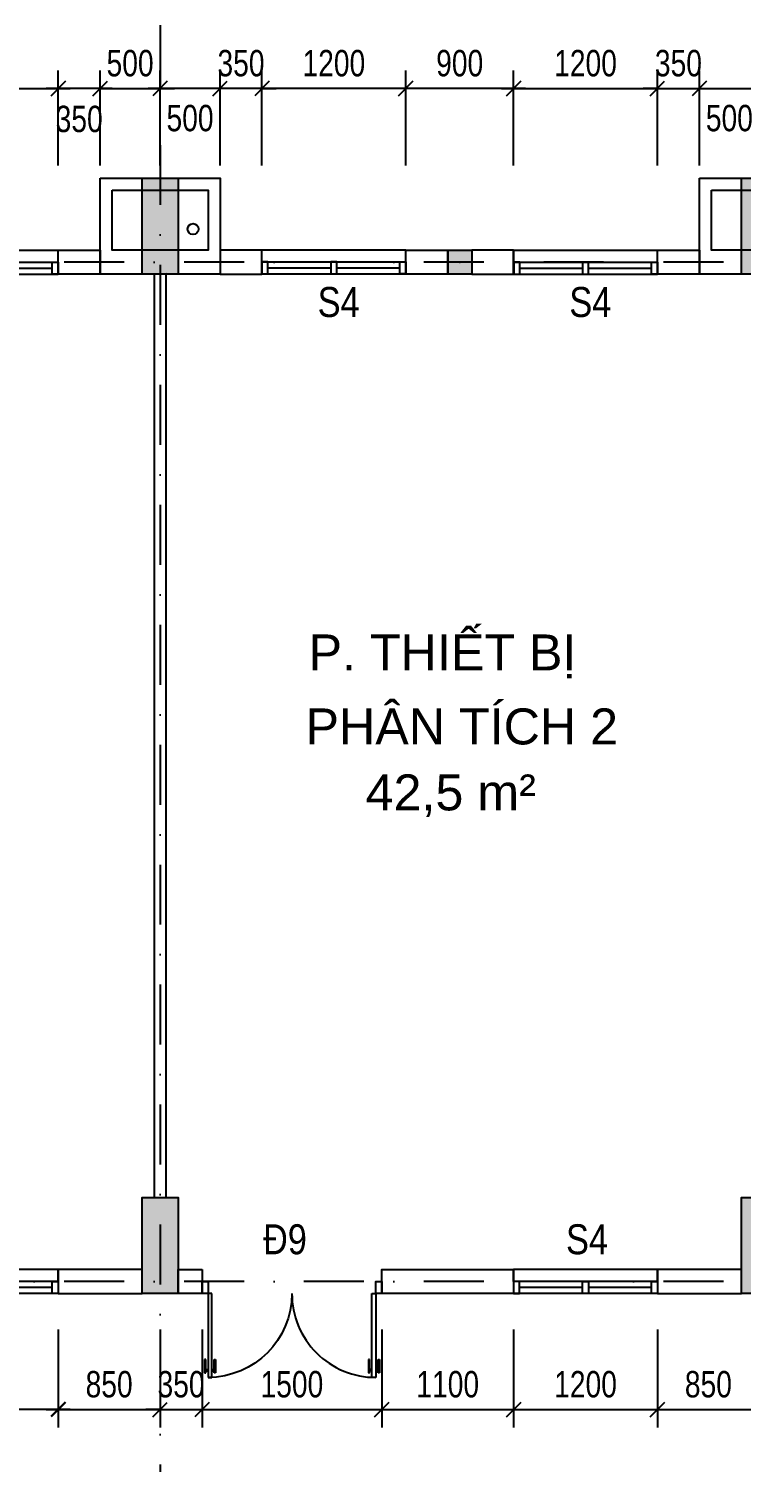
# Model space of a CAD drawing. Header units: millimetres. Extents: x -9574 to 115615, y -25569 to 161230.
# Drawn here: x 44563 to 50510, y 9992 to 21946 of the extents above; entities that cross this region are included whole.
import ezdxf

# ---------------------------------------------------------------- set-up
doc = ezdxf.new("R2010")
doc.units = ezdxf.units.MM
doc.linetypes.add('luoi  H3$0$DASHDOT2', pattern=[0.5, 0.25, -0.125, 0, -0.125])
for name, color, linetype in [('cot TT T1$0$COT1', 7, 'Continuous'), ('CUA3', 3, 'Continuous'), ('cuaTT T1$0$TEXTcuaT1', 2, 'Continuous'), ('dimTT T1$0$HATCH', 8, 'Continuous'), ('dimTT T1$0$KICHTHUOC', 2, 'Continuous'), ('GAIN TT 1$0$TUONG6', 6, 'Continuous'), ('luoi  H3$0$truc 3', 8, 'Continuous'), ('text T1$0$textH3', 4, 'Continuous'), ('TT T1$0$03', 4, 'Continuous'), ('TT T1$0$COTPHU7', 7, 'Continuous'), ('TT T1$0$CUA3', 3, 'Continuous'), ('TT T1$0$DODOC2', 7, 'Continuous'), ('TT T1$0$TUONG6', 6, 'Continuous')]:
    doc.layers.add(name, color=color, linetype=linetype)
doc.styles.add('cuaTT T1$0$VNI-Helve-Condense', font='vhelvcn_0.ttf')
doc.styles.add('dimTT T1$1$VSIMPLEX.SHX', font='VSIMPLEX.SHX', dxfattribs={"width": 0.8})
doc.styles.add('text T1$0$VNI-HELVE', font='vhelven_0.ttf')
doc.dimstyles.new('dimTT T1$1$1-100', dxfattribs={"dimscale": 0, "dimtxt": 220, "dimasz": 120, "dimexe": 150, "dimexo": 300, "dimgap": 100, "dimtad": 1, "dimdec": 0, "dimzin": 0, "dimdsep": 46, "dimtxsty": 'dimTT T1$1$VSIMPLEX.SHX', "dimblk1": 'dimTT T1$1$_OBLIQUE', "dimblk2": 'dimTT T1$1$_OBLIQUE', "dimsah": 1, "dimcen": 0, "dimdle": 100, "dimclrd": 2, "dimclre": 2, "dimclrt": 4, "dimadec": 0, "dimazin": 0, "dimtfac": 1, "dimtdec": 0, "dimtix": 1, "dimtmove": 2, "dimatfit": 3, "dimfxl": 0, "dimtolj": 1, "dimtzin": 0, "dimlwd": -1, "dimlwe": -1, "dimarcsym": 0})

# ---------------------------------------------------------------- blocks, each defined once
blk = doc.blocks.new('luoi  H3')
at = {"layer": 'luoi  H3$0$truc 3', "linetype": 'luoi  H3$0$DASHDOT2', "ltscale": 2000}
for p, q in [((45660, 23976.2), (45660, -1379.3)), ((67362.8, 20000), (-994.8, 20000)), ((67362.8, 11500), (-994.8, 11500))]:
    blk.add_line(p, q, dxfattribs=at)
blk = doc.blocks.new('TT T1$0$CUA 1200')
at = {"layer": 'TT T1$0$CUA3'}
for p, q in [((230027, 244954), (228827, 244954)), ((230027, 244854), (230027, 244954)), ((230027, 244854), (228827, 244854)), ((230027, 244754), (228827, 244754)), ((229402, 244804), (228877, 244804)), ((229977, 244804), (229452, 244804))]:
    blk.add_line(p, q, dxfattribs=at)
blk.add_lwpolyline([(228827, 244854), (228827, 244954)], dxfattribs=at)
for points in [[(228827, 244754), (228877, 244754), (228877, 244854), (228827, 244854)], [(229452, 244754), (229402, 244754), (229402, 244854), (229452, 244854)], [(230027, 244754), (229977, 244754), (229977, 244854), (230027, 244854)]]:
    blk.add_lwpolyline(points, close=True, dxfattribs=at)
blk = doc.blocks.new('TT T1$0$D1500')
at = {"linetype": 'Continuous'}
for p, q in [((-700, -50), (-700, -82)), ((0, -50), (-700, -50)), ((-700, -82), (0, -82)), ((-550, -20), (-663, -20)), ((-663, -20), (-663, -31)), ((-663, -31), (-550, -31)), ((-663, -102), (-550, -102)), ((-663, -112), (-663, -102)), ((-550, -112), (-663, -112)), ((-645, -31), (-645, -50)), ((-645, -82), (-645, -102)), ((-634, -31), (-634, -50)), ((-634, -82), (-634, -102)), ((-550, -31), (-550, -20)), ((-550, -102), (-550, -112)), ((-700, -1418), (0, -1418)), ((-700, -1450), (-700, -1418)), ((-550, -1388), (-663, -1388)), ((-663, -1388), (-663, -1398)), ((-663, -1398), (-550, -1398)), ((-645, -1418), (-645, -1398)), ((-634, -1418), (-634, -1398)), ((-550, -1398), (-550, -1388)), ((0, -1450), (-700, -1450)), ((-663, -1469), (-550, -1469)), ((-663, -1480), (-663, -1469)), ((-550, -1480), (-663, -1480)), ((-645, -1469), (-645, -1450)), ((-634, -1469), (-634, -1450)), ((-550, -1469), (-550, -1480))]:
    blk.add_line(p, q, dxfattribs=at)
at = {"color": 4, "linetype": 'Continuous'}
for p, q in [((0, -82), (0, -50)), ((0, -1418), (0, -1450))]:
    blk.add_line(p, q, dxfattribs=at)
at = {"ltscale": 2}
for points in [[(0, -50), (100, -50), (100, 0), (0, 0)], [(0, -1500), (100, -1500), (100, -1450), (0, -1450)]]:
    blk.add_lwpolyline(points, close=True, dxfattribs=at)
at = {"linetype": 'Continuous', "extrusion": (0, 0, -1)}
blk.add_ellipse((0, -50), major_axis=(495, 495), ratio=1, start_param=2.356194, end_param=3.926991, dxfattribs=at)
at = {"linetype": 'Continuous'}
blk.add_ellipse((0, -1450), major_axis=(-495, 495), ratio=1, start_param=-0.785398, end_param=0.785398, dxfattribs=at)
blk = doc.blocks.new('TT T1$0$Cotvuong')
blk.add_hatch(color=256).paths.add_polyline_path([(50, 50), (-50, 50), (-50, -50), (50, -50)])
blk.add_lwpolyline([(-50, -50), (50, -50), (50, 50), (-50, 50)], close=True)
blk.add_point((0, 0))
blk = doc.blocks.new('TT T1')
at = {"layer": 'TT T1$0$DODOC2', "ltscale": 2}
blk.add_circle((45935, 20275.2), 45, dxfattribs=at)
at = {"layer": 'TT T1$0$TUONG6'}
for points in [[(45160, 19900), (44810, 19900), (44810, 20100), (45160, 20100)], [(46160, 19900.2), (46510, 19900.2), (46510, 20100.2), (46160, 20100.2)], [(46160, 19900.2), (46510, 19900.2), (46510, 20100.2), (46160, 20100.2)], [(47710, 20100.2), (48060, 20100.2), (48060, 19900.2), (47710, 19900.2)], [(47710, 20100.2), (48060, 20100.2), (48060, 19900.2), (47710, 19900.2)], [(48610, 20100), (48260, 20100), (48260, 19900), (48610, 19900)], [(50160, 19900), (49810, 19900), (49810, 20100), (50160, 20100)], [(45610, 19900.2), (45610, 12200.6), (45710, 12200.6), (45710, 19900.6)], [(45510, 11600), (44810, 11600), (44810, 11400), (45510, 11400)], [(46010, 11600), (46010, 11400), (45810, 11400), (45810, 11600)], [(48610, 11400), (47510, 11400), (47510, 11600), (48610, 11600)], [(50510, 11600), (49810, 11600), (49810, 11400), (50510, 11400)]]:
    blk.add_lwpolyline(points, close=True, dxfattribs=at)
at = {"layer": 'TT T1$0$03', "xscale": -1}
for p in [(273637.4, -224853.6), (276537.4, -224853.4), (278637.4, -224853.6)]:
    blk.add_blockref('TT T1$0$CUA 1200', p, dxfattribs=at)
at = {"layer": 'TT T1$0$03'}
for p in [(-185217.4, -233353.6), (-180217.4, -233353.6)]:
    blk.add_blockref('TT T1$0$CUA 1200', p, dxfattribs=at)
at = {"layer": 'TT T1$0$COTPHU7', "ltscale": 2, "xscale": -2, "yscale": 2}
blk.add_blockref('TT T1$0$Cotvuong', (48160, 20000), dxfattribs=at)
at = {"layer": 'TT T1$0$CUA3', "xscale": -1, "rotation": 270}
blk.add_blockref('TT T1$0$D1500', (47510, 11400), dxfattribs=at)
blk = doc.blocks.new('text T1')
at = {"layer": 'text T1$0$textH3', "style": 'text T1$0$VNI-HELVE'}
for s, p in [('P. THIEÁT BÒ ', (46899, 16595)), (' PHAÂN TÍCH 2', (46757, 15978)), ('42,5 m²', (47375, 15428))]:
    blk.add_text(s, height=300, dxfattribs=at).set_placement(p)
blk = doc.blocks.new('GAIN TT 1')
at = {"layer": 'GAIN TT 1$0$TUONG6'}
for points in [[(45160, 20700.4), (46160, 20700.4), (46160, 19900.4), (45160, 19900.4)], [(50160, 20700.4), (51160, 20700.4), (51160, 19900.4), (50160, 19900.4)], [(45260, 20600.4), (46060, 20600.4), (46060, 20100.4), (45260, 20100.4)], [(50260, 20600.4), (51060, 20600.4), (51060, 20100.4), (50260, 20100.4)]]:
    blk.add_lwpolyline(points, close=True, dxfattribs=at)
blk = doc.blocks.new('cot TT T1$0$COTRET')
at = {"layer": 'cot TT T1$0$COT1'}
for points in [[(14950, 0), (15250, 0), (15250, 800), (14950, 800)], [(19950, 0), (20250, 0), (20250, 800), (19950, 800)], [(14950, -8500), (15250, -8500), (15250, -7700), (14950, -7700)], [(19950, -8500), (20250, -8500), (20250, -7700), (19950, -7700)]]:
    blk.add_hatch(color=256, dxfattribs=at).paths.add_polyline_path(points)
for points in [[(14950, 0), (15250, 0), (15250, 800), (14950, 800)], [(19950, 0), (20250, 0), (20250, 800), (19950, 800)], [(14950, -8500), (15250, -8500), (15250, -7700), (14950, -7700)], [(19950, -8500), (20250, -8500), (20250, -7700), (19950, -7700)]]:
    blk.add_lwpolyline(points, close=True, dxfattribs=at)
blk = doc.blocks.new('cot TT T1')
at = {"layer": 'cot TT T1$0$COT1', "ltscale": 2, "extrusion": (0, 0, -1), "zscale": -1}
blk.add_blockref('cot TT T1$0$COTRET', (-65760, 19900), dxfattribs=at)
blk = doc.blocks.new('dimTT T1$1$_OBLIQUE')
at = {"color": 0, "linetype": 'ByBlock'}
blk.add_line((-0.5, -0.5), (0.5, 0.5), dxfattribs=at)
blk = doc.blocks.new('*D2173')
at = {"layer": 'DEFPOINTS', "color": 0, "ltscale": 2}
for p in [(50660, 21447), (50160, 20505), (50660, 20505)]:
    blk.add_point(p, dxfattribs=at)
at = {"layer": 'dimTT T1$0$KICHTHUOC', "color": 2, "ltscale": 2}
for p, q in [((50160, 20805), (50160, 21597)), ((50660, 20805), (50660, 21597)), ((50060, 21447), (50760, 21447))]:
    blk.add_line(p, q, dxfattribs=at)
at = {"layer": 'dimTT T1$0$KICHTHUOC', "color": 2, "ltscale": 2, "xscale": 120, "yscale": 120, "zscale": 120, "rotation": 180}
blk.add_blockref('dimTT T1$1$_OBLIQUE', (50160, 21447), dxfattribs=at)
at = {"layer": 'dimTT T1$0$KICHTHUOC', "color": 2, "ltscale": 2, "xscale": 120, "yscale": 120, "zscale": 120}
blk.add_blockref('dimTT T1$1$_OBLIQUE', (50660, 21447), dxfattribs=at)
at = {"layer": 'dimTT T1$0$KICHTHUOC', "color": 4, "ltscale": 2, "insert": (50410, 21199), "char_height": 220, "attachment_point": 5, "style": 'dimTT T1$1$VSIMPLEX.SHX'}
blk.add_mtext('\\A1;500', dxfattribs=at)
blk = doc.blocks.new('*D2174')
at = {"layer": 'DEFPOINTS', "color": 0, "ltscale": 2}
for p in [(50160, 21447), (49810, 20505), (50160, 20505)]:
    blk.add_point(p, dxfattribs=at)
at = {"layer": 'dimTT T1$0$KICHTHUOC', "color": 2, "ltscale": 2}
for p, q in [((49810, 20805), (49810, 21597)), ((50160, 20805), (50160, 21597)), ((49810, 21447), (49690, 21447)), ((49810, 21447), (50160, 21447)), ((50160, 21447), (50280, 21447))]:
    blk.add_line(p, q, dxfattribs=at)
at = {"layer": 'dimTT T1$0$KICHTHUOC', "color": 2, "ltscale": 2, "xscale": 120, "yscale": 120, "zscale": 120}
blk.add_blockref('dimTT T1$1$_OBLIQUE', (49810, 21447), dxfattribs=at)
at = {"layer": 'dimTT T1$0$KICHTHUOC', "color": 2, "ltscale": 2, "xscale": 120, "yscale": 120, "zscale": 120, "rotation": 180}
blk.add_blockref('dimTT T1$1$_OBLIQUE', (50160, 21447), dxfattribs=at)
at = {"layer": 'dimTT T1$0$KICHTHUOC', "color": 4, "ltscale": 2, "insert": (49985, 21657), "char_height": 220, "attachment_point": 5, "style": 'dimTT T1$1$VSIMPLEX.SHX'}
blk.add_mtext('\\A1;350', dxfattribs=at)
blk = doc.blocks.new('*D2176')
at = {"layer": 'DEFPOINTS', "color": 0, "ltscale": 2}
for p in [(45660, 21447), (45660, 20505), (46160, 20505)]:
    blk.add_point(p, dxfattribs=at)
at = {"layer": 'dimTT T1$0$KICHTHUOC', "color": 2, "ltscale": 2}
for p, q in [((45660, 20805), (45660, 21597)), ((46160, 20805), (46160, 21597)), ((46260, 21447), (45560, 21447))]:
    blk.add_line(p, q, dxfattribs=at)
at = {"layer": 'dimTT T1$0$KICHTHUOC', "color": 2, "ltscale": 2, "xscale": 120, "yscale": 120, "zscale": 120, "rotation": 180}
blk.add_blockref('dimTT T1$1$_OBLIQUE', (45660, 21447), dxfattribs=at)
at = {"layer": 'dimTT T1$0$KICHTHUOC', "color": 2, "ltscale": 2, "xscale": 120, "yscale": 120, "zscale": 120}
blk.add_blockref('dimTT T1$1$_OBLIQUE', (46160, 21447), dxfattribs=at)
at = {"layer": 'dimTT T1$0$KICHTHUOC', "color": 4, "ltscale": 2, "insert": (45910, 21199), "char_height": 220, "attachment_point": 5, "style": 'dimTT T1$1$VSIMPLEX.SHX'}
blk.add_mtext('\\A1;500', dxfattribs=at)
blk = doc.blocks.new('*D2177')
at = {"layer": 'DEFPOINTS', "color": 0, "ltscale": 2}
for p in [(45660, 21447), (45160, 20505), (45660, 20505)]:
    blk.add_point(p, dxfattribs=at)
at = {"layer": 'dimTT T1$0$KICHTHUOC', "color": 2, "ltscale": 2}
for p, q in [((45160, 20805), (45160, 21597)), ((45660, 20805), (45660, 21597)), ((45160, 21447), (45040, 21447)), ((45160, 21447), (45660, 21447)), ((45660, 21447), (45780, 21447))]:
    blk.add_line(p, q, dxfattribs=at)
at = {"layer": 'dimTT T1$0$KICHTHUOC', "color": 2, "ltscale": 2, "xscale": 120, "yscale": 120, "zscale": 120}
blk.add_blockref('dimTT T1$1$_OBLIQUE', (45160, 21447), dxfattribs=at)
at = {"layer": 'dimTT T1$0$KICHTHUOC', "color": 2, "ltscale": 2, "xscale": 120, "yscale": 120, "zscale": 120, "rotation": 180}
blk.add_blockref('dimTT T1$1$_OBLIQUE', (45660, 21447), dxfattribs=at)
at = {"layer": 'dimTT T1$0$KICHTHUOC', "color": 4, "ltscale": 2, "insert": (45410, 21657), "char_height": 220, "attachment_point": 5, "style": 'dimTT T1$1$VSIMPLEX.SHX'}
blk.add_mtext('\\A1;500', dxfattribs=at)
blk = doc.blocks.new('*D2178')
at = {"layer": 'DEFPOINTS', "color": 0, "ltscale": 2}
for p in [(44810, 21447), (44810, 20505), (45160, 20505)]:
    blk.add_point(p, dxfattribs=at)
at = {"layer": 'dimTT T1$0$KICHTHUOC', "color": 2, "ltscale": 2}
for p, q in [((44810, 20805), (44810, 21597)), ((45160, 20805), (45160, 21597)), ((45260, 21447), (44710, 21447))]:
    blk.add_line(p, q, dxfattribs=at)
at = {"layer": 'dimTT T1$0$KICHTHUOC', "color": 2, "ltscale": 2, "xscale": 120, "yscale": 120, "zscale": 120, "rotation": 180}
blk.add_blockref('dimTT T1$1$_OBLIQUE', (44810, 21447), dxfattribs=at)
at = {"layer": 'dimTT T1$0$KICHTHUOC', "color": 2, "ltscale": 2, "xscale": 120, "yscale": 120, "zscale": 120}
blk.add_blockref('dimTT T1$1$_OBLIQUE', (45160, 21447), dxfattribs=at)
at = {"layer": 'dimTT T1$0$KICHTHUOC', "color": 4, "ltscale": 2, "insert": (44985, 21192), "char_height": 220, "attachment_point": 5, "style": 'dimTT T1$1$VSIMPLEX.SHX'}
blk.add_mtext('\\A1;350', dxfattribs=at)
blk = doc.blocks.new('*D2179')
at = {"layer": 'DEFPOINTS', "color": 0, "ltscale": 2}
for p in [(44810, 21447), (43610, 20505), (44810, 20505)]:
    blk.add_point(p, dxfattribs=at)
at = {"layer": 'dimTT T1$0$KICHTHUOC', "color": 2, "ltscale": 2}
for p, q in [((43610, 20805), (43610, 21597)), ((44810, 20805), (44810, 21597)), ((43510, 21447), (44910, 21447))]:
    blk.add_line(p, q, dxfattribs=at)
at = {"layer": 'dimTT T1$0$KICHTHUOC', "color": 2, "ltscale": 2, "xscale": 120, "yscale": 120, "zscale": 120, "rotation": 180}
blk.add_blockref('dimTT T1$1$_OBLIQUE', (43610, 21447), dxfattribs=at)
at = {"layer": 'dimTT T1$0$KICHTHUOC', "color": 2, "ltscale": 2, "xscale": 120, "yscale": 120, "zscale": 120}
blk.add_blockref('dimTT T1$1$_OBLIQUE', (44810, 21447), dxfattribs=at)
at = {"layer": 'dimTT T1$0$KICHTHUOC', "color": 4, "ltscale": 2, "insert": (44210, 21657), "char_height": 220, "attachment_point": 5, "style": 'dimTT T1$1$VSIMPLEX.SHX'}
blk.add_mtext('\\A1;1200', dxfattribs=at)
blk = doc.blocks.new('*D2228')
at = {"layer": 'DEFPOINTS', "color": 0, "ltscale": 2}
for p in [(46510, 21447), (46510, 20505), (47710, 20505)]:
    blk.add_point(p, dxfattribs=at)
at = {"layer": 'dimTT T1$0$KICHTHUOC', "color": 2, "ltscale": 2}
for p, q in [((46510, 20805), (46510, 21597)), ((47710, 20805), (47710, 21597)), ((47810, 21447), (46410, 21447))]:
    blk.add_line(p, q, dxfattribs=at)
at = {"layer": 'dimTT T1$0$KICHTHUOC', "color": 2, "ltscale": 2, "xscale": 120, "yscale": 120, "zscale": 120, "rotation": 180}
blk.add_blockref('dimTT T1$1$_OBLIQUE', (46510, 21447), dxfattribs=at)
at = {"layer": 'dimTT T1$0$KICHTHUOC', "color": 2, "ltscale": 2, "xscale": 120, "yscale": 120, "zscale": 120}
blk.add_blockref('dimTT T1$1$_OBLIQUE', (47710, 21447), dxfattribs=at)
at = {"layer": 'dimTT T1$0$KICHTHUOC', "color": 4, "ltscale": 2, "insert": (47110, 21657), "char_height": 220, "attachment_point": 5, "style": 'dimTT T1$1$VSIMPLEX.SHX'}
blk.add_mtext('\\A1;1200', dxfattribs=at)
blk = doc.blocks.new('*D2229')
at = {"layer": 'DEFPOINTS', "color": 0, "ltscale": 2}
for p in [(47710, 21447), (47710, 20505), (48610, 20505)]:
    blk.add_point(p, dxfattribs=at)
at = {"layer": 'dimTT T1$0$KICHTHUOC', "color": 2, "ltscale": 2}
for p, q in [((47710, 20805), (47710, 21597)), ((48610, 20805), (48610, 21597)), ((48710, 21447), (47610, 21447))]:
    blk.add_line(p, q, dxfattribs=at)
at = {"layer": 'dimTT T1$0$KICHTHUOC', "color": 2, "ltscale": 2, "xscale": 120, "yscale": 120, "zscale": 120, "rotation": 180}
blk.add_blockref('dimTT T1$1$_OBLIQUE', (47710, 21447), dxfattribs=at)
at = {"layer": 'dimTT T1$0$KICHTHUOC', "color": 2, "ltscale": 2, "xscale": 120, "yscale": 120, "zscale": 120}
blk.add_blockref('dimTT T1$1$_OBLIQUE', (48610, 21447), dxfattribs=at)
at = {"layer": 'dimTT T1$0$KICHTHUOC', "color": 4, "ltscale": 2, "insert": (48160, 21657), "char_height": 220, "attachment_point": 5, "style": 'dimTT T1$1$VSIMPLEX.SHX'}
blk.add_mtext('\\A1;900', dxfattribs=at)
blk = doc.blocks.new('*D2230')
at = {"layer": 'DEFPOINTS', "color": 0, "ltscale": 2}
for p in [(49810, 21447), (48610, 20505), (49810, 20505)]:
    blk.add_point(p, dxfattribs=at)
at = {"layer": 'dimTT T1$0$KICHTHUOC', "color": 2, "ltscale": 2}
for p, q in [((48610, 20805), (48610, 21597)), ((49810, 20805), (49810, 21597)), ((48510, 21447), (49910, 21447))]:
    blk.add_line(p, q, dxfattribs=at)
at = {"layer": 'dimTT T1$0$KICHTHUOC', "color": 2, "ltscale": 2, "xscale": 120, "yscale": 120, "zscale": 120, "rotation": 180}
blk.add_blockref('dimTT T1$1$_OBLIQUE', (48610, 21447), dxfattribs=at)
at = {"layer": 'dimTT T1$0$KICHTHUOC', "color": 2, "ltscale": 2, "xscale": 120, "yscale": 120, "zscale": 120}
blk.add_blockref('dimTT T1$1$_OBLIQUE', (49810, 21447), dxfattribs=at)
at = {"layer": 'dimTT T1$0$KICHTHUOC', "color": 4, "ltscale": 2, "insert": (49210, 21657), "char_height": 220, "attachment_point": 5, "style": 'dimTT T1$1$VSIMPLEX.SHX'}
blk.add_mtext('\\A1;1200', dxfattribs=at)
blk = doc.blocks.new('*D2231')
at = {"layer": 'DEFPOINTS', "color": 0, "ltscale": 2}
for p in [(46160, 21447), (46160, 20505), (46510, 20505)]:
    blk.add_point(p, dxfattribs=at)
at = {"layer": 'dimTT T1$0$KICHTHUOC', "color": 2, "ltscale": 2}
for p, q in [((46160, 20805), (46160, 21597)), ((46510, 20805), (46510, 21597)), ((46160, 21447), (46040, 21447)), ((46510, 21447), (46160, 21447)), ((46510, 21447), (46630, 21447))]:
    blk.add_line(p, q, dxfattribs=at)
at = {"layer": 'dimTT T1$0$KICHTHUOC', "color": 2, "ltscale": 2, "xscale": 120, "yscale": 120, "zscale": 120}
blk.add_blockref('dimTT T1$1$_OBLIQUE', (46160, 21447), dxfattribs=at)
at = {"layer": 'dimTT T1$0$KICHTHUOC', "color": 2, "ltscale": 2, "xscale": 120, "yscale": 120, "zscale": 120, "rotation": 180}
blk.add_blockref('dimTT T1$1$_OBLIQUE', (46510, 21447), dxfattribs=at)
at = {"layer": 'dimTT T1$0$KICHTHUOC', "color": 4, "ltscale": 2, "insert": (46335, 21657), "char_height": 220, "attachment_point": 5, "style": 'dimTT T1$1$VSIMPLEX.SHX'}
blk.add_mtext('\\A1;350', dxfattribs=at)
blk = doc.blocks.new('*D2275')
at = {"layer": 'DEFPOINTS', "color": 0}
for p in [(43610, 11400), (44810, 11400), (44810, 10436)]:
    blk.add_point(p, dxfattribs=at)
at = {"layer": 'dimTT T1$0$HATCH', "color": 2}
for p, q in [((43610, 11100), (43610, 10286)), ((44810, 11100), (44810, 10286)), ((43510, 10436), (44910, 10436))]:
    blk.add_line(p, q, dxfattribs=at)
at = {"layer": 'dimTT T1$0$HATCH', "color": 2, "xscale": 120, "yscale": 120, "zscale": 120}
for p, rotation in [((43610, 10436), 179.9999999999993), ((44810, 10436), 359.9999999999993)]:
    blk.add_blockref('dimTT T1$1$_OBLIQUE', p, dxfattribs=dict(at, rotation=rotation))
at = {"layer": 'dimTT T1$0$HATCH', "color": 4, "insert": (44210, 10646), "char_height": 220, "attachment_point": 5, "style": 'dimTT T1$1$VSIMPLEX.SHX'}
blk.add_mtext('\\A1;1200', dxfattribs=at)
blk = doc.blocks.new('*D2276')
at = {"layer": 'DEFPOINTS', "color": 0}
for p in [(44810, 11400), (45660, 11400), (45660, 10432)]:
    blk.add_point(p, dxfattribs=at)
at = {"layer": 'dimTT T1$0$HATCH', "color": 2}
for p, q in [((44810, 11100), (44810, 10282)), ((45660, 11100), (45660, 10282)), ((44710, 10432), (45760, 10432))]:
    blk.add_line(p, q, dxfattribs=at)
at = {"layer": 'dimTT T1$0$HATCH', "color": 2, "xscale": 120, "yscale": 120, "zscale": 120, "rotation": 180}
blk.add_blockref('dimTT T1$1$_OBLIQUE', (44810, 10432), dxfattribs=at)
at = {"layer": 'dimTT T1$0$HATCH', "color": 2, "xscale": 120, "yscale": 120, "zscale": 120}
blk.add_blockref('dimTT T1$1$_OBLIQUE', (45660, 10432), dxfattribs=at)
at = {"layer": 'dimTT T1$0$HATCH', "color": 4, "insert": (45235, 10642), "char_height": 220, "attachment_point": 5, "style": 'dimTT T1$1$VSIMPLEX.SHX'}
blk.add_mtext('\\A1;850', dxfattribs=at)
blk = doc.blocks.new('*D2277')
at = {"layer": 'DEFPOINTS', "color": 0}
for p in [(45660, 11400), (46010, 11400), (46010, 10432)]:
    blk.add_point(p, dxfattribs=at)
at = {"layer": 'dimTT T1$0$HATCH', "color": 2}
for p, q in [((45660, 11100), (45660, 10282)), ((46010, 11100), (46010, 10282)), ((45660, 10432), (45540, 10432)), ((45660, 10432), (46010, 10432)), ((46010, 10432), (46130, 10432))]:
    blk.add_line(p, q, dxfattribs=at)
at = {"layer": 'dimTT T1$0$HATCH', "color": 2, "xscale": 120, "yscale": 120, "zscale": 120}
for p, rotation in [((45660, 10432), 359.9999999999995), ((46010, 10432), 179.9999999999995)]:
    blk.add_blockref('dimTT T1$1$_OBLIQUE', p, dxfattribs=dict(at, rotation=rotation))
at = {"layer": 'dimTT T1$0$HATCH', "color": 4, "insert": (45835, 10642), "char_height": 220, "attachment_point": 5, "style": 'dimTT T1$1$VSIMPLEX.SHX'}
blk.add_mtext('\\A1;350', dxfattribs=at)
blk = doc.blocks.new('*D2278')
at = {"layer": 'DEFPOINTS', "color": 0}
for p in [(46010, 11400), (47510, 11400), (47510, 10432)]:
    blk.add_point(p, dxfattribs=at)
at = {"layer": 'dimTT T1$0$HATCH', "color": 2}
for p, q in [((46010, 11100), (46010, 10282)), ((47510, 11100), (47510, 10282)), ((45910, 10432), (47610, 10432))]:
    blk.add_line(p, q, dxfattribs=at)
at = {"layer": 'dimTT T1$0$HATCH', "color": 2, "xscale": 120, "yscale": 120, "zscale": 120}
for p, rotation in [((46010, 10432), 179.9999999999995), ((47510, 10432), 359.9999999999995)]:
    blk.add_blockref('dimTT T1$1$_OBLIQUE', p, dxfattribs=dict(at, rotation=rotation))
at = {"layer": 'dimTT T1$0$HATCH', "color": 4, "insert": (46760, 10642), "char_height": 220, "attachment_point": 5, "style": 'dimTT T1$1$VSIMPLEX.SHX'}
blk.add_mtext('\\A1;1500', dxfattribs=at)
blk = doc.blocks.new('*D2279')
at = {"layer": 'DEFPOINTS', "color": 0}
for p in [(47510, 11400), (48610, 11400), (48610, 10432)]:
    blk.add_point(p, dxfattribs=at)
at = {"layer": 'dimTT T1$0$HATCH', "color": 2}
for p, q in [((47510, 11100), (47510, 10282)), ((48610, 11100), (48610, 10282)), ((47410, 10432), (48710, 10432))]:
    blk.add_line(p, q, dxfattribs=at)
at = {"layer": 'dimTT T1$0$HATCH', "color": 2, "xscale": 120, "yscale": 120, "zscale": 120}
for p, rotation in [((47510, 10432), 179.9999999999995), ((48610, 10432), 359.9999999999995)]:
    blk.add_blockref('dimTT T1$1$_OBLIQUE', p, dxfattribs=dict(at, rotation=rotation))
at = {"layer": 'dimTT T1$0$HATCH', "color": 4, "insert": (48060, 10642), "char_height": 220, "attachment_point": 5, "style": 'dimTT T1$1$VSIMPLEX.SHX'}
blk.add_mtext('\\A1;1100', dxfattribs=at)
blk = doc.blocks.new('*D2280')
at = {"layer": 'DEFPOINTS', "color": 0}
for p in [(48610, 11400), (49810, 11400), (49810, 10432)]:
    blk.add_point(p, dxfattribs=at)
at = {"layer": 'dimTT T1$0$HATCH', "color": 2}
for p, q in [((48610, 11100), (48610, 10282)), ((49810, 11100), (49810, 10282)), ((48510, 10432), (49910, 10432))]:
    blk.add_line(p, q, dxfattribs=at)
at = {"layer": 'dimTT T1$0$HATCH', "color": 2, "xscale": 120, "yscale": 120, "zscale": 120}
for p, rotation in [((48610, 10432), 179.9999999999995), ((49810, 10432), 359.9999999999995)]:
    blk.add_blockref('dimTT T1$1$_OBLIQUE', p, dxfattribs=dict(at, rotation=rotation))
at = {"layer": 'dimTT T1$0$HATCH', "color": 4, "insert": (49210, 10642), "char_height": 220, "attachment_point": 5, "style": 'dimTT T1$1$VSIMPLEX.SHX'}
blk.add_mtext('\\A1;1200', dxfattribs=at)
blk = doc.blocks.new('*D2281')
at = {"layer": 'DEFPOINTS', "color": 0}
for p in [(49810, 11400), (50660, 11400), (50660, 10432)]:
    blk.add_point(p, dxfattribs=at)
at = {"layer": 'dimTT T1$0$HATCH', "color": 2}
for p, q in [((49810, 11100), (49810, 10282)), ((50660, 11100), (50660, 10282)), ((49710, 10432), (50760, 10432))]:
    blk.add_line(p, q, dxfattribs=at)
at = {"layer": 'dimTT T1$0$HATCH', "color": 2, "xscale": 120, "yscale": 120, "zscale": 120}
for p, rotation in [((49810, 10432), 179.9999999999995), ((50660, 10432), 359.9999999999995)]:
    blk.add_blockref('dimTT T1$1$_OBLIQUE', p, dxfattribs=dict(at, rotation=rotation))
at = {"layer": 'dimTT T1$0$HATCH', "color": 4, "insert": (50235, 10642), "char_height": 220, "attachment_point": 5, "style": 'dimTT T1$1$VSIMPLEX.SHX'}
blk.add_mtext('\\A1;850', dxfattribs=at)
blk = doc.blocks.new('cuaTT T1')
at = {"layer": 'cuaTT T1$0$TEXTcuaT1', "style": 'cuaTT T1$0$VNI-Helve-Condense'}
for s, p in [('S4', (46975, 19542)), ('S4', (49075, 19542)), ('Ñ9', (46519, 11727)), ('S4', (49047, 11727))]:
    blk.add_text(s, height=250, dxfattribs=at).set_placement(p)
blk = doc.blocks.new('dimTT T1')
at = {"layer": 'dimTT T1$0$HATCH'}
for base, p1, p2, picture, middle in [((44810, 10436.4), (43610, 11400), (44810, 11400), '*D2275', (44210, 10646.4)), ((46010, 10432.4), (45660, 11400), (46010, 11400), '*D2277', (45835, 10642.4)), ((47510, 10432.4), (46010, 11400), (47510, 11400), '*D2278', (46760, 10642.4)), ((48610, 10432.4), (47510, 11400), (48610, 11400), '*D2279', (48060, 10642.4)), ((49810, 10432.4), (48610, 11400), (49810, 11400), '*D2280', (49210, 10642.4)), ((50660, 10432.4), (49810, 11400), (50660, 11400), '*D2281', (50235, 10642.4))]:
    dim = blk.add_linear_dim(base=base, p1=p1, p2=p2, angle=180, dimstyle='dimTT T1$1$1-100', override={"dimscale": 1}, dxfattribs=at)
    dim.commit()
    dim.dimension.update_dxf_attribs({"geometry": picture, "text_midpoint": middle})
dim = blk.add_aligned_dim(p1=(44810, 11400), p2=(45660, 11400), distance=-967.6, dimstyle='dimTT T1$1$1-100', override={"dimscale": 1}, dxfattribs=at)
dim.commit()
dim.dimension.update_dxf_attribs({"geometry": '*D2276', "text_midpoint": (45235, 10642.4)})
at = {"layer": 'dimTT T1$0$KICHTHUOC', "ltscale": 2}
for base, p1, p2, picture, middle in [((44810, 21446.7), (43610, 20505.5), (44810, 20505.5), '*D2179', (44210, 21656.7)), ((45660, 21446.7), (45160, 20505.5), (45660, 20505.5), '*D2177', (45410, 21656.7)), ((49810, 21446.7), (48610, 20505.5), (49810, 20505.5), '*D2230', (49210, 21656.7)), ((50160, 21446.7), (49810, 20505.5), (50160, 20505.5), '*D2174', (49985, 21656.7))]:
    dim = blk.add_linear_dim(base=base, p1=p1, p2=p2, dimstyle='dimTT T1$1$1-100', override={"dimscale": 1}, dxfattribs=at)
    dim.commit()
    dim.dimension.update_dxf_attribs({"geometry": picture, "text_midpoint": middle})
for base, p1, p2, picture, middle in [((46160, 21446.7), (46510, 20505.5), (46160, 20505.5), '*D2231', (46335, 21656.7)), ((46510, 21446.7), (47710, 20505.5), (46510, 20505.5), '*D2228', (47110, 21656.7)), ((47710, 21446.7), (48610, 20505.5), (47710, 20505.5), '*D2229', (48160, 21656.7))]:
    dim = blk.add_linear_dim(base=base, p1=p1, p2=p2, angle=180, dimstyle='dimTT T1$1$1-100', override={"dimscale": 1}, dxfattribs=at)
    dim.commit()
    dim.dimension.update_dxf_attribs({"geometry": picture, "text_midpoint": middle})
for base, p1, p2, picture, middle in [((44810, 21446.7), (45160, 20505.5), (44810, 20505.5), '*D2178', (44985, 21191.8)), ((45660, 21446.7), (46160, 20505.5), (45660, 20505.5), '*D2176', (45910, 21199.1))]:
    dim = blk.add_linear_dim(base=base, p1=p1, p2=p2, angle=180, dimstyle='dimTT T1$1$1-100', override={"dimscale": 1}, dxfattribs=at)
    dim.commit()
    dim.dimension.update_dxf_attribs({"geometry": picture, "text_midpoint": middle, "dimtype": 160})
dim = blk.add_linear_dim(base=(50660, 21446.7), p1=(50160, 20505.5), p2=(50660, 20505.5), dimstyle='dimTT T1$1$1-100', override={"dimscale": 1}, dxfattribs=at)
dim.commit()
dim.dimension.update_dxf_attribs({"geometry": '*D2173', "text_midpoint": (50410, 21199.1), "dimtype": 160})

msp = doc.modelspace()

# ---------------------------------------------------------------- block references
for name in ['TT T1', 'cot TT T1', 'luoi  H3', 'dimTT T1', 'GAIN TT 1', 'cuaTT T1']:
    msp.add_blockref(name, (0, 0))
at = {"layer": 'CUA3'}
msp.add_blockref('text T1', (0, 0), dxfattribs=at)

doc.saveas('drawing.dxf')
